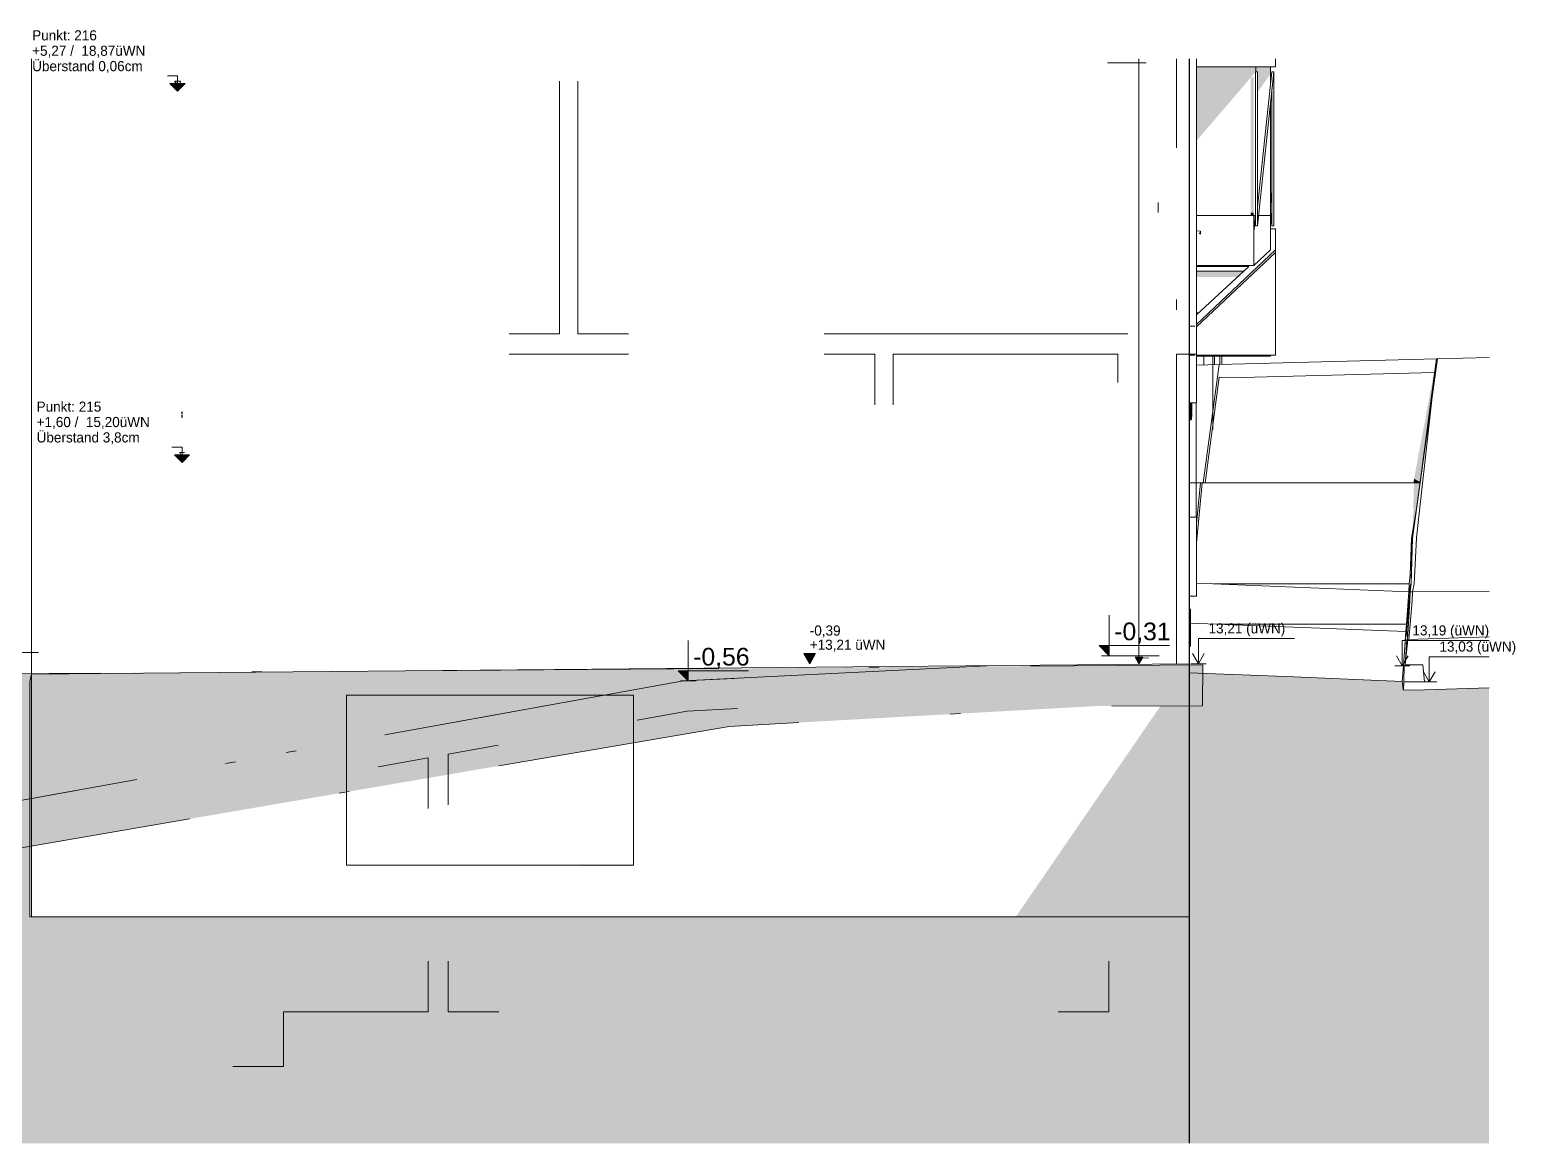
# Model space of a CAD drawing. Header units: metres. Extents: x -14 to 130, y -38 to 4.
# Drawn here: x 115.25 to 129.93, y -37.11 to -26.11 of the extents above; entities that cross this region are included whole.
import ezdxf

# ---------------------------------------------------------------- set-up
doc = ezdxf.new("R2010")
doc.units = ezdxf.units.M
doc.header["$MEASUREMENT"] = 0
doc.linetypes.add('Schnittlinie', pattern=[0.006, 0.003, -0.0015, 0, -0.0015])
for name, color, linetype in [('A-Ost_Ansicht Ost PP_2_110 Wand Aussen', 7, 'Continuous'), ('A-Ost_Ansicht Ost PP_2_140 Geländer transparent', 7, 'Continuous'), ('A-Ost_Ansicht Ost PP_2_165 Fassadengestaltung 1 Rankgerüst', 7, 'Continuous'), ('A-Ost_Ansicht Ost PP_2_165 Fassadengestaltung Bänder', 7, 'Continuous'), ('A-Ost_Ansicht Ost PP_2_210 Decke', 7, 'Continuous'), ('A-Ost_Ansicht Ost PP_2_240 Unterdämmung', 7, 'Continuous'), ('A-Ost_Ansicht Ost PP_2_570 Beschriftung 3D', 7, 'Continuous'), ('A-Ost_Ansicht Ost PP_2_710 Gelände', 7, 'Continuous'), ('A-Ost_Ansicht Ost PP_2_725 Nachbarbebauung', 7, 'Continuous'), ('A-Ost_Ansicht Ost PP_2_844 Umriss 2D', 7, 'Continuous'), ('A-Ost_Ansicht Ost PP_2_870 Dokumentation allgemein', 7, 'Continuous'), ('A-Ost_Ansicht Ost PP_2_910 Allgemein Bemaßung.x', 7, 'Continuous'), ('A-Ost_Ansicht Ost PP_2_950 Polierplan Bemaßung', 7, 'Continuous'), ('A-Ost_Ansicht Ost PP_2_Neubau_840 Baulinien', 7, 'Continuous'), ('A-Ost_Ansicht Ost PP_2_Neubau_844 Umriss 2D', 7, 'Continuous')]:
    doc.layers.add(name, color=color, linetype=linetype)
doc.styles.add('ERSTELLTER_STIL_1', font='arial.ttf')
doc.styles.add('ERSTELLTER_STIL_5', font='')
doc.styles.get('ERSTELLTER_STIL_5').set_extended_font_data('Eurostile')

msp = doc.modelspace()

# ---------------------------------------------------------------- hatches: boundary and pattern name
at = {"layer": 'A-Ost_Ansicht Ost PP_2_110 Wand Aussen', "linetype": 'Continuous', "lineweight": 0, "true_color": 0x000000}
for points in [[(127.37, -26.474), (127.37, -26.524), (127.386, -26.524), (127.386, -26.726), (127.509, -26.552), (127.509, -26.474)], [(127.509, -26.474), (127.509, -26.552), (127.514, -26.544), (127.514, -26.474)], [(126.584, -29.314), (126.584, -32.375), (126.584, -29.314)]]:
    msp.add_hatch(color=18, dxfattribs=at).paths.add_polyline_path(points)
at = {"layer": 'A-Ost_Ansicht Ost PP_2_140 Geländer transparent', "linetype": 'Continuous', "lineweight": 0, "true_color": 0x000000}
for points in [[(126.784, -26.474), (126.784, -27.204), (127.366, -26.525), (127.366, -26.524), (127.367, -26.524), (127.37, -26.521), (127.37, -26.474), (127.258, -26.474)], [(127.319, -27.914), (127.347, -27.914), (127.347, -26.575), (127.344, -26.57), (127.335, -26.573), (127.324, -26.582), (127.319, -26.593)], [(127.319, -27.914), (127.319, -27.944), (127.347, -27.944), (127.347, -27.914)], [(127.352, -28.065), (127.353, -28.073), (127.354, -28.082), (127.355, -28.082), (127.355, -28.083), (127.356, -28.085), (127.357, -28.084), (127.357, -28.082), (127.366, -28.002), (127.366, -27.944), (127.359, -27.944), (127.361, -27.956), (127.363, -27.953), (127.363, -27.946), (127.364, -27.952), (127.364, -27.951), (127.357, -28.017), (127.357, -27.944), (127.352, -27.944), (127.352, -28.064)], [(126.784, -28.494), (126.784, -28.551), (127.186, -28.551), (127.247, -28.494)]]:
    msp.add_hatch(color=18, dxfattribs=at).paths.add_polyline_path(points)
at = {"layer": 'A-Ost_Ansicht Ost PP_2_165 Fassadengestaltung 1 Rankgerüst', "linetype": 'Continuous', "lineweight": 0, "true_color": 0x000000}
for points in [[(127.366, -26.524), (127.366, -28.044), (127.367, -28.044), (127.368, -28.041), (127.368, -28.043), (127.368, -26.524)], [(127.526, -26.524), (127.386, -27.857), (127.386, -27.868), (127.527, -26.524)], [(127.528, -26.691), (127.528, -28.041), (127.53, -28.044), (127.53, -26.67)], [(127.528, -26.691), (127.528, -28.044), (127.53, -28.044), (127.528, -28.041), (127.528, -26.691)], [(127.528, -28.044), (127.528, -28.041), (127.528, -26.691), (127.528, -26.693)], [(127.514, -27.854), (127.514, -27.9), (127.528, -28.041), (127.528, -27.995)], [(127.367, -28.044), (127.367, -28.044), (127.368, -28.041)], [(127.368, -28.043), (127.368, -28.041), (127.367, -28.042)], [(127.528, -27.995), (127.528, -27.97), (127.525, -27.965)], [(127.53, -28.044), (127.531, -28.041), (127.53, -28.043)], [(127.531, -28.041), (127.531, -28.044), (127.531, -28.044)]]:
    msp.add_hatch(color=18, dxfattribs=at).paths.add_polyline_path(points)
at = {"layer": 'A-Ost_Ansicht Ost PP_2_240 Unterdämmung', "linetype": 'Continuous', "lineweight": 0, "true_color": 0x000000}
for points in [[(126.784, -29.324), (126.784, -29.334), (127.35, -29.334), (127.35, -29.324), (127.258, -29.324)], [(127.35, -29.324), (127.35, -29.334), (127.514, -29.334), (127.514, -29.324)]]:
    msp.add_hatch(color=18, dxfattribs=at).paths.add_polyline_path(points)
at = {"layer": 'A-Ost_Ansicht Ost PP_2_570 Beschriftung 3D', "linetype": 'Continuous', "lineweight": 0, "true_color": 0x000000}
for points in [[(126.73, -29.794), (126.714, -29.794), (126.714, -29.964), (126.73, -29.964)], [(126.73, -29.794), (126.73, -29.938), (126.733, -29.938), (126.733, -29.794)], [(126.738, -29.794), (126.733, -29.794), (126.733, -29.799), (126.738, -29.799)], [(126.733, -29.799), (126.733, -29.807), (126.738, -29.807), (126.738, -29.799)], [(126.73, -29.938), (126.73, -29.939), (126.733, -29.939), (126.733, -29.938)], [(126.73, -29.939), (126.73, -29.941), (126.733, -29.941), (126.733, -29.939)], [(126.733, -29.941), (126.73, -29.941), (126.73, -29.944), (126.733, -29.944)], [(126.733, -29.944), (126.73, -29.944), (126.73, -29.948), (126.733, -29.948)], [(126.73, -29.948), (126.73, -29.952), (126.733, -29.952), (126.733, -29.948)], [(126.733, -29.807), (126.733, -29.809), (126.738, -29.809), (126.738, -29.807)], [(126.733, -29.81), (126.738, -29.81), (126.738, -29.809), (126.733, -29.809)], [(126.733, -29.81), (126.733, -29.817), (126.738, -29.817), (126.738, -29.81)], [(126.733, -29.817), (126.733, -29.823), (126.738, -29.823), (126.738, -29.817)], [(126.733, -29.823), (126.733, -29.828), (126.738, -29.828), (126.738, -29.823)], [(126.733, -29.828), (126.733, -29.833), (126.738, -29.833), (126.738, -29.828)], [(126.733, -29.833), (126.733, -29.838), (126.738, -29.838), (126.738, -29.833)], [(126.733, -29.838), (126.733, -29.843), (126.738, -29.843), (126.738, -29.838)], [(126.733, -29.843), (126.733, -29.849), (126.738, -29.849), (126.738, -29.843)], [(126.733, -29.849), (126.733, -29.855), (126.738, -29.855), (126.738, -29.849)], [(126.733, -29.855), (126.733, -29.86), (126.738, -29.86), (126.738, -29.855)], [(126.733, -29.86), (126.733, -29.865), (126.738, -29.865), (126.738, -29.86)], [(126.733, -29.865), (126.733, -29.872), (126.738, -29.872), (126.738, -29.865)], [(126.733, -29.872), (126.733, -29.879), (126.738, -29.879), (126.738, -29.872)], [(126.733, -29.879), (126.733, -29.887), (126.738, -29.887), (126.738, -29.879)], [(126.733, -29.898), (126.733, -29.923), (126.736, -29.923), (126.736, -29.898)], [(126.733, -29.923), (126.736, -29.923), (126.733, -29.923)], [(126.733, -29.923), (126.736, -29.923)], [(126.733, -29.923), (126.733, -29.925), (126.736, -29.925), (126.736, -29.923)], [(126.733, -29.925), (126.733, -29.926), (126.736, -29.926), (126.736, -29.925)], [(126.733, -29.926), (126.733, -29.928), (126.736, -29.928), (126.736, -29.926)], [(126.733, -29.928), (126.733, -29.929), (126.736, -29.929), (126.736, -29.928)], [(126.733, -29.929), (126.733, -29.93), (126.736, -29.93), (126.736, -29.929)], [(126.733, -29.93), (126.736, -29.93)], [(126.733, -29.93), (126.736, -29.93)], [(126.733, -29.952), (126.73, -29.952), (126.73, -29.957), (126.733, -29.957)], [(126.733, -29.957), (126.73, -29.957), (126.73, -29.959), (126.733, -29.959)]]:
    msp.add_hatch(color=18, dxfattribs=at).paths.add_polyline_path(points)
at = {"layer": 'A-Ost_Ansicht Ost PP_2_710 Gelände', "linetype": 'Continuous', "lineweight": 0, "true_color": 0x000000}
for points in [[(129.155, -29.36), (129.13, -29.495), (129.137, -29.495)], [(128.993, -30.579), (129.137, -29.495), (129.13, -29.495), (128.934, -30.545)], [(128.92, -31.065), (128.958, -30.844), (128.992, -30.584), (128.932, -30.584)], [(128.928, -30.584), (128.992, -30.584), (128.993, -30.579), (128.934, -30.545)], [(128.92, -31.07), (128.919, -31.131), (128.948, -30.919)], [(128.92, -31.065), (128.92, -31.07), (128.948, -30.919), (128.958, -30.844)], [(124.998, -34.874), (126.712, -34.874), (126.712, -32.462), (126.714, -32.374)], [(121.219, -34.363), (118.383, -34.363), (121.211, -34.373)]]:
    msp.add_hatch(color=18, dxfattribs=at).paths.add_polyline_path(points)
at = {"layer": 'A-Ost_Ansicht Ost PP_2_710 Gelände', "linetype": 'Continuous', "lineweight": 0, "true_color": 0x2a2a2a}
for points in [[(126.714, -32.462), (126.712, -32.462), (126.712, -34.874), (115.252, -34.874), (115.252, -32.559), (114.277, -32.55), (114.202, -32.584), (113.875, -32.586), (109.363, -32.593), (109.23, -32.603), (109.23, -34.424), (95.777, -34.424), (95.777, -34.066), (95.323, -34.135), (93.244, -34.46), (91.749, -34.555), (89.601, -34.691), (89.601, -37.114), (90.919, -37.114), (126.714, -37.114)], [(126.714, -32.462), (126.714, -37.114), (128.815, -37.114), (128.815, -32.55), (127.745, -32.502)], [(128.821, -32.59), (128.815, -32.55), (128.815, -37.114), (128.828, -37.114), (128.828, -32.63), (128.825, -32.63)], [(129.675, -32.612), (128.931, -32.635), (128.828, -32.63), (128.828, -37.114), (129.675, -37.114)]]:
    msp.add_hatch(color=250, dxfattribs=at).paths.add_polyline_path(points)
at = {"layer": 'A-Ost_Ansicht Ost PP_2_870 Dokumentation allgemein', "linetype": 'Continuous', "lineweight": 0, "true_color": 0x3f3f00}
msp.add_hatch(color=48, dxfattribs=at).paths.add_polyline_path([(105.368, -32.379), (105.377, -35.945), (114.046, -34.385), (122.164, -32.993), (122.164, -32.993), (125.79, -32.792), (126.843, -32.791), (126.844, -32.384), (109.547, -32.514)])
at = {"layer": 'A-Ost_Ansicht Ost PP_2_950 Polierplan Bemaßung', "linetype": 'Continuous', "lineweight": 0, "true_color": 0x000000}
for points in [[(116.713, -26.714), (116.788, -26.639), (116.638, -26.639)], [(116.709, -26.697), (116.709, -26.697), (116.689, -26.614), (116.685, -26.614)], [(116.709, -26.697), (116.711, -26.697), (116.699, -26.614), (116.689, -26.614)], [(116.709, -26.697), (116.713, -26.714), (116.709, -26.697)], [(116.709, -26.697), (116.713, -26.714), (116.711, -26.697)], [(116.757, -29.934), (116.757, -29.933), (116.754, -29.933), (116.754, -29.934)], [(116.757, -29.935), (116.757, -29.934), (116.754, -29.934), (116.754, -29.935)], [(116.757, -29.935), (116.754, -29.935)], [(116.757, -29.935), (116.754, -29.935)], [(116.757, -29.939), (116.757, -29.938), (116.754, -29.938), (116.754, -29.939)], [(116.757, -29.938), (116.757, -29.938), (116.754, -29.938), (116.754, -29.938)], [(116.757, -30.384), (116.832, -30.309), (116.682, -30.309)], [(116.733, -30.284), (116.732, -30.284), (116.743, -30.324)], [(116.733, -30.284), (116.743, -30.324), (116.752, -30.349), (116.743, -30.284)], [(125.92, -32.294), (125.92, -32.194), (125.82, -32.194)], [(121.759, -32.544), (121.759, -32.444), (121.659, -32.444)]]:
    msp.add_hatch(color=18, dxfattribs=at).paths.add_polyline_path(points)
at = {"layer": 'A-Ost_Ansicht Ost PP_2_Neubau_844 Umriss 2D', "linetype": 'Continuous', "lineweight": 13, "true_color": 0xfb0106}
for points in [[(122.961, -32.374), (123.019, -32.274), (122.903, -32.274)], [(126.214, -32.374), (126.252, -32.309), (126.177, -32.309)]]:
    msp.add_hatch(color=1, dxfattribs=at).paths.add_polyline_path(points)

# ---------------------------------------------------------------- linework, layer by layer
at = {"layer": 'A-Ost_Ansicht Ost PP_2_110 Wand Aussen', "color": 7, "linetype": 'Continuous', "lineweight": 18, "ltscale": 1000}
for p, q in [((126.784, -29.314), (126.784, -26.396)), ((127.514, -26.474), (127.514, -26.638)), ((127.514, -26.823), (127.514, -27.944)), ((126.584, -29.314), (126.589, -29.314)), ((126.584, -32.375), (126.584, -29.314)), ((126.589, -29.314), (126.709, -29.314)), ((126.709, -29.314), (126.714, -29.314)), ((126.714, -29.314), (126.714, -29.314)), ((126.714, -29.314), (126.764, -29.314)), ((126.714, -29.794), (126.714, -29.314)), ((126.764, -29.314), (126.784, -29.314)), ((126.714, -29.794), (126.714, -32.374))]:
    msp.add_line(p, q, dxfattribs=at)
at = {"layer": 'A-Ost_Ansicht Ost PP_2_110 Wand Aussen', "color": 7, "linetype": 'Continuous', "lineweight": 13, "ltscale": 1000}
for p, q in [((126.784, -28.094), (126.824, -28.098)), ((126.824, -28.128), (126.809, -28.113)), ((126.824, -28.098), (126.824, -28.128))]:
    msp.add_line(p, q, dxfattribs=at)
at = {"layer": 'A-Ost_Ansicht Ost PP_2_140 Geländer transparent', "color": 7, "linetype": 'Continuous', "lineweight": 18, "ltscale": 1000}
for p, q in [((127.37, -26.524), (127.37, -26.474)), ((126.784, -27.944), (127.35, -27.944)), ((127.35, -27.968), (127.35, -27.944)), ((127.35, -27.944), (127.352, -27.944)), ((127.35, -27.944), (127.359, -27.944)), ((127.35, -28.436), (127.35, -27.968)), ((127.359, -27.944), (127.366, -27.944)), ((127.396, -27.944), (127.514, -27.944)), ((127.514, -27.968), (127.514, -27.944)), ((127.514, -28.282), (127.514, -27.968)), ((126.724, -31.834), (126.714, -31.834)), ((126.724, -32.199), (126.724, -31.834))]:
    msp.add_line(p, q, dxfattribs=at)
at = {"layer": 'A-Ost_Ansicht Ost PP_2_165 Fassadengestaltung 1 Rankgerüst', "color": 7, "linetype": 'Continuous', "lineweight": 18, "ltscale": 1000}
for p, q in [((127.366, -26.524), (127.368, -26.524)), ((127.366, -28.044), (127.366, -26.524)), ((127.368, -26.524), (127.375, -26.524)), ((127.375, -26.524), (127.382, -26.524)), ((127.382, -26.524), (127.386, -26.524)), ((127.386, -27.857), (127.526, -26.524)), ((127.386, -28.044), (127.546, -26.524)), ((127.386, -28.044), (127.386, -26.524)), ((127.526, -26.524), (127.527, -26.524)), ((127.527, -26.524), (127.534, -26.524)), ((127.534, -26.524), (127.541, -26.524)), ((127.541, -26.524), (127.546, -26.524)), ((127.546, -26.524), (127.548, -26.524)), ((127.548, -28.044), (127.548, -26.524)), ((127.548, -28.044), (127.548, -26.524)), ((127.528, -28.041), (127.528, -26.691)), ((127.528, -28.044), (127.528, -26.691)), ((127.528, -28.044), (127.528, -26.693)), ((127.528, -27.839), (127.514, -27.698)), ((127.528, -28.041), (127.514, -27.9)), ((127.366, -28.044), (127.367, -28.044)), ((127.367, -28.044), (127.367, -28.044)), ((127.367, -28.044), (127.373, -28.044)), ((127.373, -28.044), (127.381, -28.044)), ((127.381, -28.044), (127.386, -28.044)), ((127.386, -28.044), (127.386, -28.044)), ((127.528, -28.044), (127.531, -28.044)), ((127.528, -28.044), (127.528, -28.044)), ((127.531, -28.044), (127.538, -28.044)), ((127.538, -28.044), (127.545, -28.044)), ((127.545, -28.044), (127.547, -28.044)), ((127.547, -28.044), (127.548, -28.044))]:
    msp.add_line(p, q, dxfattribs=at)
at = {"layer": 'A-Ost_Ansicht Ost PP_2_165 Fassadengestaltung Bänder', "color": 7, "linetype": 'Continuous', "lineweight": 13, "ltscale": 1000}
for p, q in [((127.564, -26.474), (127.564, -26.396)), ((126.784, -26.474), (127.564, -26.474)), ((126.784, -29.045), (127.564, -28.309)), ((127.564, -29.324), (127.564, -28.309)), ((126.784, -28.904), (126.807, -28.904)), ((126.714, -29.324), (126.714, -29.314)), ((126.714, -29.324), (126.764, -29.324)), ((126.764, -29.324), (126.764, -29.314)), ((126.784, -29.324), (127.564, -29.324))]:
    msp.add_line(p, q, dxfattribs=at)
at = {"layer": 'A-Ost_Ansicht Ost PP_2_165 Fassadengestaltung Bänder', "color": 7, "linetype": 'Continuous', "lineweight": 18, "ltscale": 1000}
for p, q in [((127.564, -28.074), (127.514, -28.074)), ((127.564, -28.283), (127.564, -28.074)), ((126.784, -29.019), (127.564, -28.283)), ((127.514, -28.282), (127.35, -28.436)), ((127.564, -28.309), (127.564, -28.283)), ((127.35, -28.436), (126.784, -28.436)), ((127.299, -28.446), (126.784, -28.925)), ((126.784, -28.446), (127.299, -28.446)), ((127.247, -28.494), (126.784, -28.494)), ((126.714, -29.037), (126.765, -29.037))]:
    msp.add_line(p, q, dxfattribs=at)
at = {"layer": 'A-Ost_Ansicht Ost PP_2_165 Fassadengestaltung Bänder', "color": 8, "linetype": 'Continuous', "lineweight": 0, "ltscale": 1000}
for p, q in [((126.714, -30.924), (126.784, -30.924)), ((126.784, -31.706), (126.784, -30.924)), ((126.784, -31.706), (126.714, -31.706))]:
    msp.add_line(p, q, dxfattribs=at)
at = {"layer": 'A-Ost_Ansicht Ost PP_2_210 Decke', "color": 7, "linetype": 'Schnittlinie', "lineweight": 13, "ltscale": 1000, "flags": 128}
for points in [[(123.784, -29.814), (123.784, -29.314), (126.004, -29.314), (126.004, -29.694), (126.584, -29.694), (126.584, -26.396)], [(119.989, -29.114), (120.489, -29.114), (120.489, -26.434), (119.989, -26.434)], [(121.169, -29.114), (120.669, -29.114), (120.669, -26.434), (121.169, -26.434)], [(123.104, -29.114), (126.404, -29.114), (126.404, -26.434), (125.904, -26.434)], [(119.989, -29.314), (121.169, -29.314)], [(123.604, -29.814), (123.604, -29.314), (123.104, -29.314)], [(113.357, -34.048), (121.714, -32.544), (122.214, -32.519)], [(121.256, -32.931), (121.748, -32.842), (122.248, -32.817)], [(119.389, -33.767), (119.389, -33.267), (119.881, -33.178)], [(119.189, -33.803), (119.189, -33.303), (118.697, -33.392)], [(119.189, -35.314), (119.189, -35.814), (117.759, -35.814), (117.759, -36.354), (117.259, -36.354)], [(119.389, -35.314), (119.389, -35.814), (119.889, -35.814)], [(125.915, -35.314), (125.915, -35.814), (125.415, -35.814)]]:
    msp.add_lwpolyline(points, dxfattribs=at)
at = {"layer": 'A-Ost_Ansicht Ost PP_2_240 Unterdämmung', "color": 30, "linetype": 'Continuous', "lineweight": 13, "ltscale": 1000, "true_color": 0xff6400}
for p, q in [((126.709, -29.314), (126.709, -29.794)), ((126.714, -29.314), (126.714, -29.314)), ((126.714, -29.314), (126.764, -29.314)), ((126.764, -29.314), (126.784, -29.314)), ((126.784, -29.794), (126.784, -29.314)), ((126.784, -29.334), (127.35, -29.334)), ((127.35, -29.334), (127.35, -29.324)), ((127.35, -29.334), (127.514, -29.334)), ((127.514, -29.334), (127.514, -29.324)), ((126.709, -29.794), (126.714, -29.794)), ((126.714, -29.794), (126.784, -29.794))]:
    msp.add_line(p, q, dxfattribs=at)
at = {"layer": 'A-Ost_Ansicht Ost PP_2_570 Beschriftung 3D', "color": 7, "linetype": 'Continuous', "lineweight": 13, "ltscale": 1000}
for p, q in [((126.73, -29.794), (126.73, -29.964)), ((126.733, -29.794), (126.733, -29.938)), ((126.738, -29.794), (126.738, -29.799)), ((126.738, -29.799), (126.738, -29.807)), ((126.733, -29.938), (126.73, -29.938)), ((126.733, -29.807), (126.738, -29.807)), ((126.733, -29.809), (126.738, -29.809)), ((126.733, -29.887), (126.738, -29.887)), ((126.733, -29.898), (126.736, -29.898)), ((126.733, -29.923), (126.736, -29.923)), ((126.733, -29.923), (126.736, -29.923)), ((126.733, -29.925), (126.736, -29.925)), ((126.733, -29.93), (126.736, -29.93)), ((126.733, -29.938), (126.733, -29.939)), ((126.733, -29.939), (126.733, -29.941)), ((126.733, -29.941), (126.733, -29.944)), ((126.733, -29.944), (126.733, -29.948)), ((126.733, -29.948), (126.733, -29.952)), ((126.736, -29.898), (126.736, -29.923)), ((126.736, -29.923), (126.736, -29.923)), ((126.736, -29.923), (126.736, -29.923)), ((126.736, -29.923), (126.736, -29.925)), ((126.736, -29.925), (126.736, -29.926)), ((126.736, -29.926), (126.736, -29.928)), ((126.736, -29.928), (126.736, -29.929)), ((126.736, -29.929), (126.736, -29.93)), ((126.736, -29.93), (126.736, -29.93)), ((126.736, -29.93), (126.736, -29.93)), ((126.738, -29.807), (126.738, -29.809)), ((126.738, -29.809), (126.738, -29.81)), ((126.738, -29.81), (126.738, -29.817)), ((126.738, -29.817), (126.738, -29.823)), ((126.738, -29.823), (126.738, -29.828)), ((126.738, -29.828), (126.738, -29.833)), ((126.738, -29.833), (126.738, -29.838)), ((126.738, -29.838), (126.738, -29.843)), ((126.738, -29.843), (126.738, -29.849)), ((126.738, -29.849), (126.738, -29.855)), ((126.738, -29.855), (126.738, -29.86)), ((126.738, -29.86), (126.738, -29.865)), ((126.738, -29.865), (126.738, -29.872)), ((126.738, -29.872), (126.738, -29.879)), ((126.738, -29.879), (126.738, -29.887)), ((126.73, -29.964), (126.714, -29.964)), ((126.733, -29.959), (126.73, -29.959)), ((126.733, -29.952), (126.733, -29.957)), ((126.733, -29.957), (126.733, -29.959))]:
    msp.add_line(p, q, dxfattribs=at)
at = {"layer": 'A-Ost_Ansicht Ost PP_2_710 Gelände', "color": 83, "linetype": 'Continuous', "lineweight": 13, "ltscale": 1000, "true_color": 0x89cd89}
for p, q in [((129.155, -29.36), (127.007, -29.416)), ((129.155, -29.36), (129.139, -29.482)), ((127.007, -29.416), (126.784, -29.422)), ((127.007, -29.416), (126.85, -30.584)), ((128.957, -31.127), (129.1, -29.854)), ((129.1, -29.854), (129.054, -30.157)), ((129.054, -30.157), (128.919, -31.131)), ((129.054, -30.157), (129.003, -30.503)), ((129.003, -30.503), (128.919, -31.131)), ((126.714, -30.584), (126.822, -30.584)), ((126.784, -30.986), (126.822, -30.584)), ((126.822, -30.584), (126.841, -30.584)), ((128.948, -30.919), (128.909, -31.131)), ((128.905, -31.584), (128.919, -31.131)), ((128.956, -31.131), (128.957, -31.129)), ((128.957, -31.129), (128.957, -31.127)), ((128.891, -31.639), (128.894, -31.664)), ((128.894, -31.664), (128.892, -31.754)), ((128.894, -31.664), (128.905, -31.584)), ((128.894, -31.664), (128.918, -31.664)), ((128.915, -31.753), (128.918, -31.664)), ((128.918, -31.663), (128.934, -31.583)), ((128.918, -31.664), (128.918, -31.663)), ((128.868, -32.134), (128.892, -31.754)), ((128.88, -32.133), (128.915, -31.753)), ((128.85, -32.117), (128.835, -32.294)), ((128.862, -32.134), (128.845, -32.384)), ((128.854, -32.073), (128.85, -32.117)), ((128.861, -32.035), (128.867, -32.134)), ((128.87, -32.133), (128.862, -32.134)), ((128.835, -32.294), (128.828, -32.394)), ((115.269, -32.477), (126.714, -32.374)), ((126.712, -32.462), (126.714, -32.374)), ((126.714, -32.374), (126.714, -32.374)), ((126.714, -32.374), (126.714, -32.374)), ((128.838, -32.393), (128.845, -32.384)), ((115.252, -32.559), (115.254, -32.552)), ((115.254, -32.552), (115.264, -32.503)), ((115.264, -32.503), (115.269, -32.477)), ((115.269, -32.477), (115.269, -34.874)), ((128.825, -32.63), (128.831, -32.554)), ((128.828, -32.63), (128.831, -32.554))]:
    msp.add_line(p, q, dxfattribs=at)
at = {"layer": 'A-Ost_Ansicht Ost PP_2_710 Gelände', "color": 8, "linetype": 'Continuous', "lineweight": 0, "ltscale": 1000}
for p, q in [((129.155, -29.36), (129.113, -29.737)), ((129.165, -29.36), (129.113, -29.737)), ((129.675, -29.346), (129.155, -29.36)), ((129.137, -29.495), (127.227, -29.545)), ((129.139, -29.482), (129.003, -30.503)), ((129.141, -29.482), (129.139, -29.482)), ((127.007, -29.542), (126.868, -30.584)), ((127.227, -29.545), (127.007, -29.542)), ((129.113, -29.737), (129.054, -30.157)), ((129.113, -29.737), (129.1, -29.854)), ((126.84, -30.589), (126.784, -31.177)), ((126.841, -30.584), (126.84, -30.589)), ((126.841, -30.584), (128.992, -30.584)), ((128.909, -31.131), (128.958, -30.844)), ((128.895, -31.494), (128.909, -31.131)), ((128.909, -31.277), (128.909, -31.131)), ((128.956, -31.131), (128.934, -31.583)), ((128.903, -31.569), (128.909, -31.403)), ((128.909, -31.403), (128.909, -31.277)), ((128.884, -31.584), (128.895, -31.494)), ((126.784, -31.577), (128.882, -31.664)), ((126.955, -31.584), (128.884, -31.584)), ((128.858, -31.984), (128.882, -31.664)), ((128.882, -31.664), (128.884, -31.584)), ((128.884, -31.584), (128.891, -31.639)), ((128.889, -31.723), (128.89, -31.664)), ((128.89, -31.664), (128.891, -31.639)), ((128.891, -31.639), (128.901, -31.584)), ((128.901, -31.584), (128.903, -31.569)), ((128.918, -31.664), (129.675, -31.658)), ((128.874, -31.872), (128.889, -31.723)), ((126.724, -31.974), (128.852, -32.054)), ((126.981, -31.984), (128.858, -31.984)), ((128.858, -31.984), (128.852, -32.054)), ((128.858, -31.984), (128.861, -32.035)), ((128.861, -32.035), (128.874, -31.872)), ((128.835, -32.294), (128.852, -32.054)), ((128.87, -32.133), (128.845, -32.384)), ((128.854, -32.073), (128.856, -32.077)), ((128.856, -32.077), (128.861, -32.035)), ((129.675, -32.108), (128.87, -32.133)), ((126.714, -32.199), (126.724, -32.199)), ((126.714, -32.462), (126.714, -32.374)), ((128.815, -32.55), (128.828, -32.394)), ((128.837, -32.401), (128.831, -32.554)), ((128.838, -32.393), (128.837, -32.401)), ((129.02, -32.384), (128.845, -32.384)), ((129.02, -32.384), (129.035, -32.554)), ((128.831, -32.554), (129.035, -32.554))]:
    msp.add_line(p, q, dxfattribs=at)
at = {"layer": 'A-Ost_Ansicht Ost PP_2_710 Gelände', "color": 7, "linetype": 'Schnittlinie', "lineweight": 13, "ltscale": 1000}
for q in [(126.714, -32.294), (106.202, -35.34)]:
    msp.add_line((121.714, -32.544), q, dxfattribs=at)
at = {"layer": 'A-Ost_Ansicht Ost PP_2_710 Gelände', "color": 7, "linetype": 'Continuous', "lineweight": 13, "ltscale": 1000}
for p, q in [((115.252, -32.559), (115.252, -34.874)), ((126.712, -32.462), (126.712, -34.874)), ((126.712, -32.462), (126.714, -32.462)), ((128.825, -32.63), (128.828, -32.63)), ((126.712, -34.874), (115.252, -34.874))]:
    msp.add_line(p, q, dxfattribs=at)
at = {"layer": 'A-Ost_Ansicht Ost PP_2_710 Gelände', "color": 8, "linetype": 'Continuous', "lineweight": 13, "ltscale": 1000, "flags": 128}
for points in [[(126.714, -32.462), (127.745, -32.502), (128.815, -32.55)], [(128.828, -32.63), (128.931, -32.635), (129.675, -32.612)]]:
    msp.add_lwpolyline(points, dxfattribs=at)
at = {"layer": 'A-Ost_Ansicht Ost PP_2_710 Gelände', "color": 7, "linetype": 'Continuous', "lineweight": 13, "ltscale": 1000, "flags": 128}
msp.add_lwpolyline([(128.815, -32.55), (128.821, -32.59), (128.825, -32.63)], dxfattribs=at)
at = {"layer": 'A-Ost_Ansicht Ost PP_2_725 Nachbarbebauung', "color": 8, "linetype": 'Continuous', "lineweight": 13, "ltscale": 1000}
for p, q in [((115.269, -32.477), (115.269, -26.396)), ((126.714, -32.374), (126.714, -26.396)), ((126.856, -29.42), (126.856, -29.334)), ((126.946, -30.058), (126.946, -29.334)), ((126.962, -29.417), (126.962, -29.334)), ((127.012, -29.416), (127.012, -29.334)), ((127.035, -29.415), (127.035, -29.334)), ((126.78, -30.924), (126.78, -29.794)), ((126.78, -29.794), (126.78, -30.924)), ((118.383, -32.684), (118.383, -34.363)), ((118.383, -32.684), (121.219, -32.684)), ((121.219, -34.363), (121.219, -32.684)), ((121.219, -32.684), (121.219, -34.363)), ((118.383, -34.363), (121.219, -34.363))]:
    msp.add_line(p, q, dxfattribs=at)
at = {"layer": 'A-Ost_Ansicht Ost PP_2_870 Dokumentation allgemein', "color": 52, "linetype": 'Schnittlinie', "lineweight": 13, "ltscale": 1000, "true_color": 0xd4d400, "flags": 128}
msp.add_lwpolyline([(105.368, -32.379), (105.377, -35.945), (114.046, -34.385), (122.164, -32.993), (122.164, -32.993), (125.79, -32.792), (126.843, -32.791), (126.844, -32.384), (109.547, -32.514)], close=True, dxfattribs=at)
at = {"layer": 'A-Ost_Ansicht Ost PP_2_910 Allgemein Bemaßung.x', "color": 7, "linetype": 'Continuous', "lineweight": 13, "ltscale": 1000}
for p, q in [((126.802, -32.374), (126.802, -32.124)), ((126.802, -32.124), (127.752, -32.124)), ((128.817, -32.394), (128.817, -32.144)), ((128.817, -32.144), (129.675, -32.144)), ((114.389, -32.264), (115.339, -32.264)), ((126.802, -32.374), (126.744, -32.274)), ((126.86, -32.274), (126.802, -32.374)), ((128.817, -32.394), (128.759, -32.294)), ((128.875, -32.294), (128.817, -32.394)), ((126.802, -32.374), (126.727, -32.374)), ((126.802, -32.374), (126.877, -32.374)), ((128.817, -32.394), (128.742, -32.394)), ((128.817, -32.394), (128.892, -32.394)), ((129.084, -32.554), (129.084, -32.304)), ((129.084, -32.304), (129.675, -32.304)), ((129.084, -32.554), (129.009, -32.554)), ((129.084, -32.554), (129.026, -32.454)), ((129.142, -32.454), (129.084, -32.554)), ((129.084, -32.554), (129.159, -32.554))]:
    msp.add_line(p, q, dxfattribs=at)
at = {"layer": 'A-Ost_Ansicht Ost PP_2_950 Polierplan Bemaßung', "color": 7, "linetype": 'Continuous', "lineweight": 13, "ltscale": 1000}
for p, q in [((116.713, -26.564), (116.613, -26.564)), ((116.713, -26.639), (116.713, -26.564)), ((116.638, -26.639), (116.788, -26.639)), ((116.713, -26.714), (116.638, -26.639)), ((116.685, -26.614), (116.689, -26.614)), ((116.709, -26.697), (116.685, -26.614)), ((116.689, -26.614), (116.699, -26.614)), ((116.699, -26.614), (116.713, -26.614)), ((116.709, -26.697), (116.709, -26.697)), ((116.709, -26.697), (116.711, -26.697)), ((116.713, -26.714), (116.709, -26.697)), ((116.711, -26.697), (116.713, -26.697)), ((116.713, -26.614), (116.727, -26.614)), ((116.713, -26.714), (116.788, -26.639)), ((116.713, -26.697), (116.716, -26.697)), ((116.713, -26.714), (116.718, -26.697)), ((116.716, -26.697), (116.717, -26.697)), ((116.717, -26.697), (116.718, -26.697)), ((116.718, -26.697), (116.741, -26.614)), ((116.727, -26.614), (116.737, -26.614)), ((116.737, -26.614), (116.741, -26.614)), ((116.754, -29.884), (116.754, -29.884)), ((116.757, -29.884), (116.754, -29.884)), ((116.754, -29.904), (116.754, -29.884)), ((116.757, -29.884), (116.754, -29.884)), ((116.757, -29.904), (116.754, -29.904)), ((116.757, -29.915), (116.754, -29.915)), ((116.754, -29.917), (116.754, -29.916)), ((116.754, -29.916), (116.754, -29.916)), ((116.754, -29.916), (116.754, -29.916)), ((116.754, -29.918), (116.754, -29.917)), ((116.754, -29.917), (116.754, -29.917)), ((116.754, -29.919), (116.754, -29.918)), ((116.754, -29.92), (116.754, -29.919)), ((116.754, -29.921), (116.754, -29.92)), ((116.754, -29.922), (116.754, -29.921)), ((116.754, -29.924), (116.754, -29.922)), ((116.754, -29.925), (116.754, -29.924)), ((116.754, -29.927), (116.754, -29.925)), ((116.754, -29.929), (116.754, -29.927)), ((116.754, -29.93), (116.754, -29.929)), ((116.754, -29.931), (116.754, -29.93)), ((116.754, -29.932), (116.754, -29.931)), ((116.754, -29.933), (116.754, -29.932)), ((116.754, -29.934), (116.754, -29.933)), ((116.754, -29.935), (116.754, -29.934)), ((116.754, -29.937), (116.754, -29.935)), ((116.754, -29.935), (116.754, -29.935)), ((116.754, -29.935), (116.754, -29.935)), ((116.757, -29.935), (116.754, -29.935)), ((116.754, -29.938), (116.754, -29.937)), ((116.754, -29.939), (116.754, -29.938)), ((116.754, -29.938), (116.754, -29.938)), ((116.757, -29.939), (116.754, -29.939)), ((116.757, -29.884), (116.757, -29.884)), ((116.757, -29.904), (116.757, -29.884)), ((116.757, -29.917), (116.757, -29.916)), ((116.757, -29.916), (116.757, -29.916)), ((116.757, -29.916), (116.757, -29.916)), ((116.757, -29.918), (116.757, -29.917)), ((116.757, -29.917), (116.757, -29.917)), ((116.757, -29.919), (116.757, -29.918)), ((116.757, -29.92), (116.757, -29.919)), ((116.757, -29.921), (116.757, -29.92)), ((116.757, -29.922), (116.757, -29.921)), ((116.757, -29.924), (116.757, -29.922)), ((116.757, -29.925), (116.757, -29.924)), ((116.757, -29.927), (116.757, -29.925)), ((116.757, -29.929), (116.757, -29.927)), ((116.757, -29.93), (116.757, -29.929)), ((116.757, -29.931), (116.757, -29.93)), ((116.757, -29.932), (116.757, -29.931)), ((116.757, -29.933), (116.757, -29.932)), ((116.757, -29.934), (116.757, -29.933)), ((116.757, -29.935), (116.757, -29.934)), ((116.757, -29.937), (116.757, -29.935)), ((116.757, -29.935), (116.757, -29.935)), ((116.757, -29.935), (116.757, -29.935)), ((116.757, -29.938), (116.757, -29.937)), ((116.757, -29.939), (116.757, -29.938)), ((116.757, -29.938), (116.757, -29.938)), ((116.757, -30.234), (116.657, -30.234)), ((116.757, -30.309), (116.757, -30.234)), ((116.682, -30.309), (116.832, -30.309)), ((116.757, -30.384), (116.682, -30.309)), ((116.732, -30.284), (116.733, -30.284)), ((116.733, -30.284), (116.743, -30.284)), ((116.743, -30.284), (116.757, -30.284)), ((116.757, -30.284), (116.771, -30.284)), ((116.757, -30.384), (116.832, -30.309)), ((116.771, -30.284), (116.781, -30.284)), ((116.781, -30.284), (116.783, -30.284)), ((125.92, -32.294), (125.92, -31.894)), ((121.759, -32.544), (121.759, -32.144)), ((125.92, -32.294), (125.82, -32.194)), ((125.82, -32.194), (125.92, -32.194)), ((125.92, -32.294), (125.845, -32.294)), ((125.92, -32.194), (126.517, -32.194)), ((125.92, -32.294), (126.414, -32.294)), ((121.759, -32.544), (121.659, -32.444)), ((121.659, -32.444), (121.759, -32.444)), ((121.759, -32.444), (122.356, -32.444)), ((121.759, -32.544), (121.684, -32.544)), ((121.759, -32.544), (121.834, -32.544))]:
    msp.add_line(p, q, dxfattribs=at)
at = {"layer": 'A-Ost_Ansicht Ost PP_2_Neubau_840 Baulinien', "color": 1, "linetype": 'Continuous', "lineweight": 25, "ltscale": 1000, "true_color": 0xfb0106}
msp.add_line((126.714, -37.114), (126.714, -26.396), dxfattribs=at)
at = {"layer": 'A-Ost_Ansicht Ost PP_2_Neubau_844 Umriss 2D', "color": 1, "linetype": 'Continuous', "lineweight": 13, "ltscale": 1000, "true_color": 0xfb0106}
for p, q in [((126.214, -32.309), (126.214, -26.396)), ((122.961, -32.374), (122.903, -32.274)), ((122.903, -32.274), (123.019, -32.274)), ((123.019, -32.274), (122.961, -32.374)), ((126.177, -32.309), (126.252, -32.309)), ((126.214, -32.374), (126.177, -32.309)), ((126.214, -32.374), (126.252, -32.309))]:
    msp.add_line(p, q, dxfattribs=at)

# ---------------------------------------------------------------- texts
at = {"layer": 'A-Ost_Ansicht Ost PP_2_844 Umriss 2D', "color": 1, "linetype": 'Continuous', "lineweight": 13, "true_color": 0xfb0106, "char_height": 0.1, "attachment_point": 7, "style": 'ERSTELLTER_STIL_5'}
for s, insert, width in [('\\A1;{\\pql;\\fEurostile|b0|i0|c0|p0;\\W1.000000;-0,39}', (122.961, -32.114), 0.3375), ('\\A1;{\\pql;\\fEurostile|b0|i0|c0|p0;\\W1.000000;+13,21 üWN}', (122.961, -32.254), 0.85906)]:
    msp.add_mtext(s, dxfattribs=dict(at, insert=insert, width=width))
at = {"layer": 'A-Ost_Ansicht Ost PP_2_910 Allgemein Bemaßung.x', "color": 7, "linetype": 'Continuous', "lineweight": 13, "char_height": 0.1, "width": 0.85012, "attachment_point": 7, "style": 'ERSTELLTER_STIL_5'}
for s, insert in [('\\A1;{\\pql;\\fEurostile|b0|i0|c0|p0;\\W1.000000;13,21 (üWN)}', (126.902, -32.104)), ('\\A1;{\\pql;\\fEurostile|b0|i0|c0|p0;\\W1.000000;13,19 (üWN)}', (128.917, -32.124)), ('\\A1;{\\pql;\\fEurostile|b0|i0|c0|p0;\\W1.000000;13,03 (üWN)}', (129.184, -32.284))]:
    msp.add_mtext(s, dxfattribs=dict(at, insert=insert))
at = {"layer": 'A-Ost_Ansicht Ost PP_2_950 Polierplan Bemaßung', "color": 7, "linetype": 'Continuous', "lineweight": 13, "char_height": 0.1, "attachment_point": 7, "line_spacing_factor": 0.912638, "style": 'ERSTELLTER_STIL_5'}
for s, insert in [('\\A1;{\\pql;\\fEurostile|b0|i0|c0|p0;\\W1.000000;Punkt: \\fEurostile|b0|i0|c0|p0;\\W1.000000;216\\P\\pql;\\fEurostile|b0|i0|c0|p0;\\W1.000000;+\\fEurostile|b0|i0|c0|p0;\\W1.000000;5,27\\fEurostile|b0|i0|c0|p0;\\W1.000000; /  \\fEurostile|b0|i0|c0|p0;\\W1.000000;18,87\\fEurostile|b0|i0|c0|p0;\\W1.000000;üWN\\P\\pql;\\fEurostile|b0|i0|c0|p0;\\W1.000000;Überstand\\fEurostile|b0|i0|c0|p0;\\W1.000000; 0\\fEurostile|b0|i0|c0|p0;\\W1.000000;,06cm}', (115.276, -26.535)), ('\\A1;{\\pql;\\fEurostile|b0|i0|c0|p0;\\W1.000000;Punkt: \\fEurostile|b0|i0|c0|p0;\\W1.000000;215\\P\\pql;\\fEurostile|b0|i0|c0|p0;\\W1.000000;+\\fEurostile|b0|i0|c0|p0;\\W1.000000;1,60\\fEurostile|b0|i0|c0|p0;\\W1.000000; /  \\fEurostile|b0|i0|c0|p0;\\W1.000000;15,20\\fEurostile|b0|i0|c0|p0;\\W1.000000;üWN\\P\\pql;\\fEurostile|b0|i0|c0|p0;\\W1.000000;Überstand \\fEurostile|b0|i0|c0|p0;\\W1.000000;3,8\\fEurostile|b0|i0|c0|p0;\\W1.000000;cm}', (115.32, -30.205))]:
    msp.add_mtext(s, dxfattribs=dict(at, insert=insert))
at = {"layer": 'A-Ost_Ansicht Ost PP_2_950 Polierplan Bemaßung', "color": 7, "linetype": 'Continuous', "lineweight": 13, "char_height": 0.175, "width": 0.54703, "attachment_point": 7, "style": 'ERSTELLTER_STIL_1'}
for s, insert in [('\\A1;{\\pql;\\fArial|b0|i0|c0|p0;\\W1.000000;-0,31}', (125.97, -32.174)), ('\\A1;{\\pql;\\fArial|b0|i0|c0|p0;\\W1.000000;-0,56}', (121.809, -32.424))]:
    msp.add_mtext(s, dxfattribs=dict(at, insert=insert))

doc.saveas('drawing.dxf')
